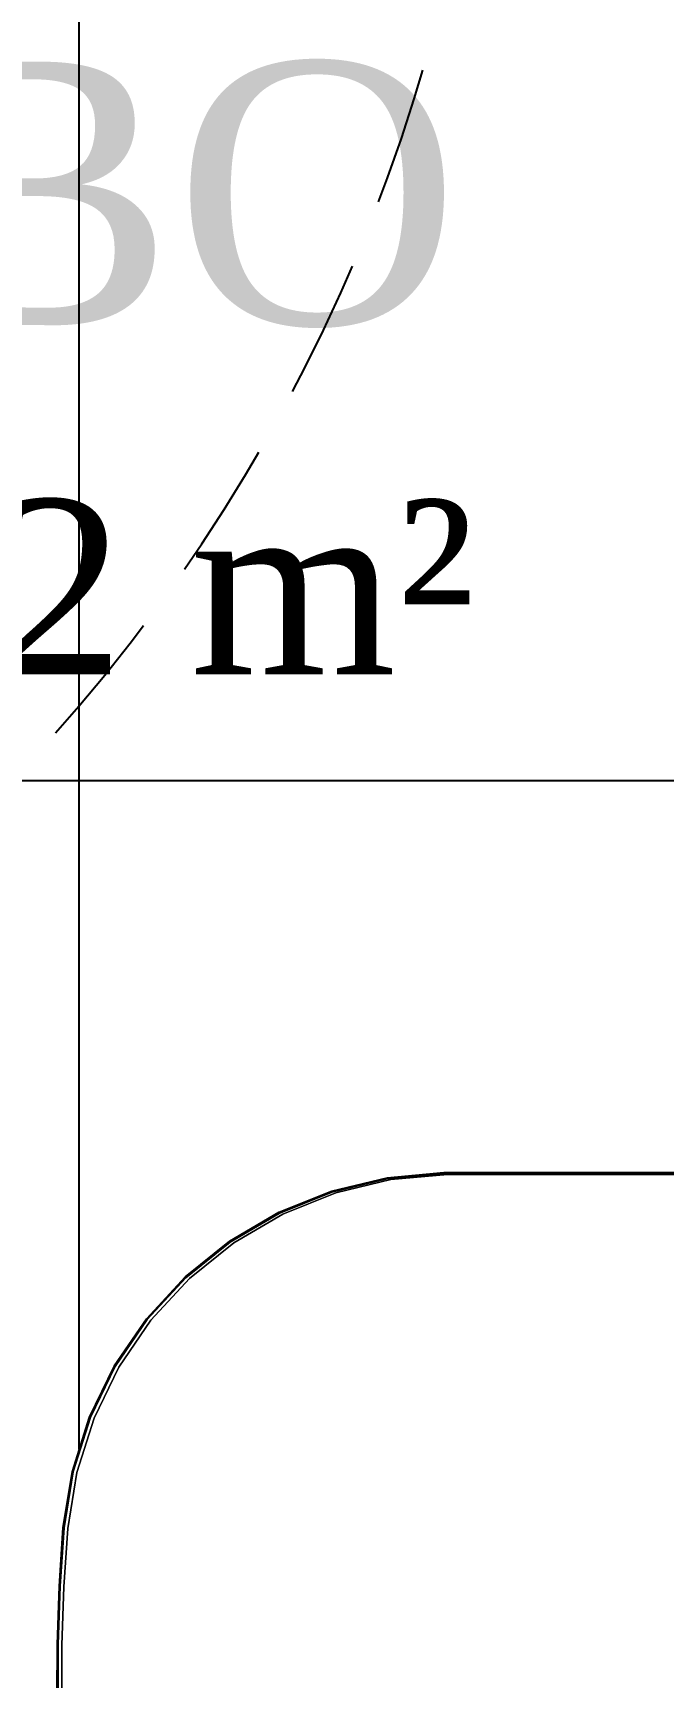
# Model space of a CAD drawing. Header units: millimetres. Extents: x 103208 to 171806, y -164 to 10038.
# Drawn here: x 109094.6 to 109123.4, y 7071 to 7146.2 of the extents above; entities that cross this region are included whole.
import ezdxf

# ---------------------------------------------------------------- set-up
doc = ezdxf.new("R2010")
doc.units = ezdxf.units.MM
doc.linetypes.add('HIDDEN', pattern=[9.525, 6.35, -3.175])
for name, color, linetype in [('ACESSORIOS', 2, 'Continuous'), ('Piso', 55, 'Continuous'), ('Portas-Projeção', 55, 'HIDDEN')]:
    doc.layers.add(name, color=color, linetype=linetype)
doc.layers.add('Moveis', color=1, linetype='Continuous', lineweight=9)
doc.styles.add('Valéria', font='romantic.ttf', dxfattribs={"height": 10})

msp = doc.modelspace()

# ---------------------------------------------------------------- hatches: boundary and pattern name
at = {"layer": 'Piso'}
h = msp.add_hatch(dxfattribs=at)
h.set_pattern_fill('ANSI37', color=256, scale=13.333333, angle=-45)
h.set_pattern_definition([(360, (-5584.31, 0), (3e-14, 42.333333), []), (90, (-5584.31, 0), (-42.333333, 3e-14), [])])
h.paths.add_polyline_path([(109095.70724, 7072.53175), (109095.79851, 7075.19891), (109095.98094, 7077.86139), (109096.39393, 7080.43647), (109097.17967, 7082.92327), (109098.32123, 7085.26814), (109099.01208, 7086.27779), (109024.17195, 7086.27779), (109023.9537, 7040.4907), (109173.952, 7039.77573), (109173.95394, 7040.18322), (109168.88034, 7040.18322), (109168.88034, 7040.21474), (109168.88034, 7042.3697), (109168.50817, 7042.62279), (109168.20521, 7042.98917), (109168.15479, 7043.08973), (109168.07314, 7043.21812), (109167.89677, 7043.7113), (109167.80608, 7044.34001), (109167.83023, 7044.34119), (109167.83023, 7060.80629), (109167.89677, 7061.26758), (109168.07314, 7061.76076), (109168.34514, 7062.18846), (109168.5677, 7062.38213), (109168.66852, 7062.49607), (109169.14438, 7062.71883), (109169.42953, 7062.74204), (109169.60138, 7062.76099), (109169.83528, 7062.486), (109169.88208, 7062.01685), (109169.625, 7061.68095), (109169.50182, 7061.72366), (109169.45173, 7061.71914), (109169.40564, 7061.71061), (109169.30514, 7061.66357), (109169.20663, 7061.5952), (109169.18814, 7061.575), (109169.10318, 7061.47225), (109169.02867, 7061.35509), (109168.97867, 7061.25804), (109168.9159, 7061.08575), (109168.87678, 7060.91459), (109168.86224, 7060.79215), (109168.85396, 7060.61801), (109168.85396, 7045.30322), (109173.97835, 7045.30322), (109174.0828, 7067.21856), (109173.81808, 7067.21856), (109173.81808, 7064.26797), (109173.76723, 7064.22895), (109173.60723, 7064.02043), (109173.26383, 7063.97522), (109170.62357, 7063.97522), (109170.23704, 7064.27182), (109170.19183, 7064.61522), (109170.19183, 7065.80868), (109167.98394, 7065.80868), (109167.6358, 7065.80868), (109167.6358, 7068.13522), (109165.07183, 7068.13522), (109165.07183, 7047.29221), (109113.93984, 7047.29221), (109113.571, 7047.31868), (109111.2831, 7047.45155), (109108.68002, 7048.00622), (109106.1891, 7048.94376), (109103.86631, 7050.2431), (109101.76383, 7051.87505), (109099.92892, 7053.80294), (109098.40279, 7055.98345), (109097.21975, 7058.36758), (109096.40638, 7060.90176), (109095.98094, 7063.52905), (109095.79851, 7066.19153), (109095.70724, 7068.85869), (109095.69583, 7070.19305)])
h.paths.add_polyline_path([(109110.8053, 7093.8674), (109113.40305, 7094.09823), (109165.07183, 7094.09823), (109165.07183, 7086.27779), (109174.17365, 7086.27779), (109174.2304, 7098.18278), (109124.23032, 7098.28527), (109124.55407, 7166.20822), (109121.16469, 7166.21517), (109121.15987, 7163.86231), (109115.55937, 7163.86231, -0.40372226), (109036.61042, 7087.7019), (109033.61042, 7087.7019), (109033.61042, 7091.7019), (109030.11042, 7091.7019), (109030.11042, 7090.2019, -0.39920184), (109029.19048, 7089.2019), (109027.11042, 7089.2019), (109026.11042, 7090.2019), (109025.96397, 7090.34835), (109025.61042, 7091.2019, -0.41421356), (109025.11042, 7091.7019), (109025.11042, 7094.2019, -0.41421356), (109025.61042, 7094.7019), (109025.96397, 7095.55546), (109027.11042, 7096.7019), (109029.11042, 7096.7019, -0.41421356), (109030.11042, 7095.7019), (109030.11042, 7094.2019), (109033.61042, 7094.2019), (109033.61042, 7164.69205), (109024.54571, 7164.69205), (109024.17195, 7086.27779), (109099.01208, 7086.27779), (109099.79396, 7087.42049), (109101.5661, 7089.33389), (109103.59942, 7090.96705), (109105.85003, 7092.28474), (109108.26939, 7093.25852)])
h.paths.add_polyline_path([(109115.55937, 7163.86231), (109115.69322, 7163.86231), (109115.69322, 7169.69205), (109034.6104, 7169.69205), (109033.6104, 7169.69205), (109033.6104, 7166.69205), (109036.61042, 7166.69205), (109036.61042, 7094.2019), (109040.11042, 7094.2019), (109040.11042, 7095.7019, -0.41421356), (109041.11042, 7096.7019), (109043.11042, 7096.7019), (109044.25687, 7095.55546), (109044.61042, 7094.7019, -0.41421356), (109045.11042, 7094.2019), (109045.11042, 7091.7019, -0.41421356), (109044.61042, 7091.2019), (109044.61042, 7094.7019), (109044.25687, 7095.55546), (109044.11042, 7095.7019), (109044.11042, 7090.2019), (109043.11042, 7089.2019), (109041.06629, 7089.2019, -0.40106095), (109040.11042, 7090.03391), (109040.11042, 7091.7019), (109036.61042, 7091.7019), (109036.61042, 7087.7019, 0.40372226)])
h.paths.add_polyline_path([(109036.60034, 7108.69263), (109116.55301, 7108.69263), (109116.55301, 7151.79388), (109036.60034, 7151.79388)], flags=25)

# ---------------------------------------------------------------- linework, layer by layer
at = {"layer": 'Moveis'}
for p, q in [((109108.26939, 7093.25852, -114808.76029), (109110.8053, 7093.8674, -114808.76029)), ((109110.814, 7093.81183, -114808.76029), (109108.28618, 7093.20484, -114808.76029)), ((109110.98153, 7093.78206, -114808.76029), (109108.4537, 7093.17507, -114808.76029)), ((109110.8053, 7093.8674, -114808.76029), (109113.40305, 7094.09823, -114808.76029)), ((109110.814, 7093.81183, -114808.76029), (109113.40347, 7094.04199, -114808.76029)), ((109110.98153, 7093.78206, -114808.76029), (109113.571, 7094.01221, -114808.76029)), ((109113.40305, 7094.09823, -114808.76029), (109165.07183, 7094.09823, -114808.76029)), ((109113.40347, 7094.04199, -114808.76029), (109165.07183, 7094.04199, -114808.76029)), ((109154.53419, 7094.01221, -114808.76029), (109113.571, 7094.01221, -114808.76029)), ((109105.85003, 7092.28474, -114808.76029), (109108.26939, 7093.25852, -114808.76029)), ((109105.87454, 7092.23411, -114808.76029), (109108.28618, 7093.20484, -114808.76029)), ((109108.4537, 7093.17507, -114808.76029), (109106.04206, 7092.20434, -114808.76029)), ((109103.59942, 7090.96705, -114808.76029), (109105.85003, 7092.28474, -114808.76029)), ((109103.63111, 7090.92059, -114808.76029), (109105.87454, 7092.23411, -114808.76029)), ((109103.79863, 7090.89081, -114808.76029), (109106.04206, 7092.20434, -114808.76029)), ((109101.5661, 7089.33389, -114808.76029), (109103.59942, 7090.96705, -114808.76029)), ((109103.63111, 7090.92059, -114808.76029), (109101.60429, 7089.2926, -114808.76029)), ((109103.79863, 7090.89081, -114808.76029), (109101.77182, 7089.26282, -114808.76029)), ((109099.79396, 7087.42049, -114808.76029), (109101.5661, 7089.33389, -114808.76029)), ((109099.83782, 7087.38527, -114808.76029), (109101.60429, 7089.2926, -114808.76029)), ((109100.00534, 7087.3555, -114808.76029), (109101.77182, 7089.26282, -114808.76029)), ((109098.32123, 7085.26814, -114808.76029), (109099.79396, 7087.42049, -114808.76029)), ((109099.83782, 7087.38527, -114808.76029), (109098.36979, 7085.23976, -114808.76029)), ((109100.00534, 7087.3555, -114808.76029), (109098.53731, 7085.20998, -114808.76029)), ((109097.17967, 7082.92327, -114808.76029), (109098.32123, 7085.26814, -114808.76029)), ((109097.23188, 7082.90235, -114808.76029), (109098.36979, 7085.23976, -114808.76029)), ((109098.53731, 7085.20998, -114808.76029), (109097.3994, 7082.87257, -114808.76029)), ((109096.39393, 7080.43647, -114808.76029), (109097.17967, 7082.92327, -114808.76029)), ((109096.44865, 7080.42346, -114808.76029), (109097.23188, 7082.90235, -114808.76029)), ((109096.61617, 7080.39369, -114808.76029), (109097.3994, 7082.87257, -114808.76029)), ((109095.98094, 7077.86139, -114808.76029), (109096.39393, 7080.43647, -114808.76029)), ((109096.44865, 7080.42346, -114808.76029), (109096.03698, 7077.85659, -114808.76029)), ((109096.61617, 7080.39369, -114808.76029), (109096.2045, 7077.82681, -114808.76029)), ((109095.79851, 7075.19891, -114808.76029), (109095.98094, 7077.86139, -114808.76029)), ((109095.85468, 7075.19603, -114808.76029), (109096.03698, 7077.85659, -114808.76029)), ((109096.0222, 7075.16625, -114808.76029), (109096.2045, 7077.82681, -114808.76029)), ((109095.70724, 7072.53175, -114808.76029), (109095.79851, 7075.19891, -114808.76029)), ((109095.85468, 7075.19603, -114808.76029), (109095.76347, 7072.53079, -114808.76029)), ((109095.93099, 7072.50101, -114808.76029), (109096.0222, 7075.16625, -114808.76029)), ((109095.69583, 7070.19305, -114808.76029), (109095.70724, 7072.53175, -114808.76029)), ((109095.76347, 7072.53079, -114808.76029), (109095.76347, 7068.85966, -114808.76029)), ((109095.93099, 7068.82988, -114808.76029), (109095.93099, 7072.50101, -114808.76029))]:
    msp.add_line(p, q, dxfattribs=at)
for points, invisible_edges in [([(109099.75651, 7119.91112, -114808.76029), (109099.79396, 7087.42049, -114808.76029), (109098.32123, 7085.26814, -114808.76029)], 13), ([(109099.75651, 7119.91112, -114808.76029), (109099.79396, 7087.42049, -114808.76029), (109098.32123, 7085.26814, -114808.76029)], 13), ([(109099.75651, 7119.91112, -114808.76029), (109099.79396, 7087.42049, -114808.76029), (109098.32123, 7085.26814, -114808.76029)], 13), ([(109099.75651, 7119.91112, -114808.76029), (109099.79396, 7087.42049, -114808.76029), (109098.32123, 7085.26814, -114808.76029)], 13), ([(109099.75651, 7119.91112, -114808.76029), (109099.79396, 7087.42049, -114808.76029), (109098.32123, 7085.26814, -114808.76029)], 13), ([(109099.79396, 7087.42049, -114808.76029), (109100.31412, 7119.91112, -114808.76029), (109101.5661, 7089.33389, -114808.76029)], 3), ([(109099.79396, 7087.42049, -114808.76029), (109100.31412, 7119.91112, -114808.76029), (109101.5661, 7089.33389, -114808.76029)], 3), ([(109099.79396, 7087.42049, -114808.76029), (109100.31412, 7119.91112, -114808.76029), (109101.5661, 7089.33389, -114808.76029)], 3), ([(109099.79396, 7087.42049, -114808.76029), (109100.31412, 7119.91112, -114808.76029), (109101.5661, 7089.33389, -114808.76029)], 3), ([(109099.79396, 7087.42049, -114808.76029), (109100.31412, 7119.91112, -114808.76029), (109101.5661, 7089.33389, -114808.76029)], 3), ([(109101.5661, 7089.33389, -114808.76029), (109102.23259, 7120.42952, -114808.76029), (109103.59942, 7090.96705, -114808.76029)], 3), ([(109101.5661, 7089.33389, -114808.76029), (109102.23259, 7120.42952, -114808.76029), (109103.59942, 7090.96705, -114808.76029)], 3), ([(109101.5661, 7089.33389, -114808.76029), (109102.23259, 7120.42952, -114808.76029), (109103.59942, 7090.96705, -114808.76029)], 3), ([(109101.5661, 7089.33389, -114808.76029), (109102.23259, 7120.42952, -114808.76029), (109103.59942, 7090.96705, -114808.76029)], 3), ([(109101.5661, 7089.33389, -114808.76029), (109102.23259, 7120.42952, -114808.76029), (109103.59942, 7090.96705, -114808.76029)], 3), ([(109102.23259, 7120.47739, -114808.76029), (109110.8053, 7093.8674, -114808.76029), (109108.26939, 7093.25852, -114808.76029)], 13), ([(109102.23259, 7120.47739, -114808.76029), (109108.26939, 7093.25852, -114808.76029), (109105.85003, 7092.28474, -114808.76029)], 13), ([(109102.23259, 7120.47739, -114808.76029), (109105.85003, 7092.28474, -114808.76029), (109103.59942, 7090.96705, -114808.76029)], 13), ([(109102.23259, 7120.47739, -114808.76029), (109110.8053, 7093.8674, -114808.76029), (109108.26939, 7093.25852, -114808.76029)], 13), ([(109102.23259, 7120.47739, -114808.76029), (109108.26939, 7093.25852, -114808.76029), (109105.85003, 7092.28474, -114808.76029)], 13), ([(109102.23259, 7120.47739, -114808.76029), (109105.85003, 7092.28474, -114808.76029), (109103.59942, 7090.96705, -114808.76029)], 13), ([(109102.23259, 7120.47739, -114808.76029), (109110.8053, 7093.8674, -114808.76029), (109108.26939, 7093.25852, -114808.76029)], 13), ([(109102.23259, 7120.47739, -114808.76029), (109108.26939, 7093.25852, -114808.76029), (109105.85003, 7092.28474, -114808.76029)], 13), ([(109102.23259, 7120.47739, -114808.76029), (109105.85003, 7092.28474, -114808.76029), (109103.59942, 7090.96705, -114808.76029)], 13), ([(109102.23259, 7120.47739, -114808.76029), (109110.8053, 7093.8674, -114808.76029), (109108.26939, 7093.25852, -114808.76029)], 13), ([(109102.23259, 7120.47739, -114808.76029), (109108.26939, 7093.25852, -114808.76029), (109105.85003, 7092.28474, -114808.76029)], 13), ([(109102.23259, 7120.47739, -114808.76029), (109105.85003, 7092.28474, -114808.76029), (109103.59942, 7090.96705, -114808.76029)], 13), ([(109102.23259, 7120.47739, -114808.76029), (109110.8053, 7093.8674, -114808.76029), (109108.26939, 7093.25852, -114808.76029)], 13), ([(109102.23259, 7120.47739, -114808.76029), (109108.26939, 7093.25852, -114808.76029), (109105.85003, 7092.28474, -114808.76029)], 13), ([(109102.23259, 7120.47739, -114808.76029), (109105.85003, 7092.28474, -114808.76029), (109103.59942, 7090.96705, -114808.76029)], 13), ([(109111.67427, 7119.93032, -114808.76029), (109113.40305, 7094.09823, -114808.76029), (109110.8053, 7093.8674, -114808.76029)], 13), ([(109111.67427, 7119.93032, -114808.76029), (109113.40305, 7094.09823, -114808.76029), (109110.8053, 7093.8674, -114808.76029)], 13), ([(109111.67427, 7119.93032, -114808.76029), (109113.40305, 7094.09823, -114808.76029), (109110.8053, 7093.8674, -114808.76029)], 13), ([(109111.67427, 7119.93032, -114808.76029), (109113.40305, 7094.09823, -114808.76029), (109110.8053, 7093.8674, -114808.76029)], 13), ([(109111.67427, 7119.93032, -114808.76029), (109113.40305, 7094.09823, -114808.76029), (109110.8053, 7093.8674, -114808.76029)], 13), ([(109095.61956, 7119.66224, -114808.76029), (109095.70724, 7072.53175, -114808.76029), (109095.69583, 7070.19305, -114808.76029)], 13), ([(109095.61956, 7119.66224, -114808.76029), (109095.70724, 7072.53175, -114808.76029), (109095.69583, 7070.19305, -114808.76029)], 13), ([(109095.61956, 7119.66224, -114808.76029), (109095.70724, 7072.53175, -114808.76029), (109095.69583, 7070.19305, -114808.76029)], 13), ([(109095.61956, 7119.66224, -114808.76029), (109095.70724, 7072.53175, -114808.76029), (109095.69583, 7070.19305, -114808.76029)], 13), ([(109095.61956, 7119.66224, -114808.76029), (109095.70724, 7072.53175, -114808.76029), (109095.69583, 7070.19305, -114808.76029)], 13), ([(109095.71779, 7119.64793, -114808.76029), (109095.79851, 7075.19891, -114808.76029), (109095.70724, 7072.53175, -114808.76029)], 13), ([(109095.71779, 7119.64793, -114808.76029), (109095.79851, 7075.19891, -114808.76029), (109095.70724, 7072.53175, -114808.76029)], 13), ([(109095.71779, 7119.64793, -114808.76029), (109095.79851, 7075.19891, -114808.76029), (109095.70724, 7072.53175, -114808.76029)], 13), ([(109095.71779, 7119.64793, -114808.76029), (109095.79851, 7075.19891, -114808.76029), (109095.70724, 7072.53175, -114808.76029)], 13), ([(109095.71779, 7119.64793, -114808.76029), (109095.79851, 7075.19891, -114808.76029), (109095.70724, 7072.53175, -114808.76029)], 13), ([(109095.9144, 7119.62101, -114808.76029), (109095.98094, 7077.86139, -114808.76029), (109095.79851, 7075.19891, -114808.76029)], 13), ([(109095.9144, 7119.62101, -114808.76029), (109095.98094, 7077.86139, -114808.76029), (109095.79851, 7075.19891, -114808.76029)], 13), ([(109095.9144, 7119.62101, -114808.76029), (109095.98094, 7077.86139, -114808.76029), (109095.79851, 7075.19891, -114808.76029)], 13), ([(109095.9144, 7119.62101, -114808.76029), (109095.98094, 7077.86139, -114808.76029), (109095.79851, 7075.19891, -114808.76029)], 13), ([(109095.9144, 7119.62101, -114808.76029), (109095.98094, 7077.86139, -114808.76029), (109095.79851, 7075.19891, -114808.76029)], 13), ([(109096.30811, 7119.57398, -114808.76029), (109096.39393, 7080.43647, -114808.76029), (109095.98094, 7077.86139, -114808.76029)], 13), ([(109096.30811, 7119.57398, -114808.76029), (109096.39393, 7080.43647, -114808.76029), (109095.98094, 7077.86139, -114808.76029)], 13), ([(109096.30811, 7119.57398, -114808.76029), (109096.39393, 7080.43647, -114808.76029), (109095.98094, 7077.86139, -114808.76029)], 13), ([(109096.30811, 7119.57398, -114808.76029), (109096.39393, 7080.43647, -114808.76029), (109095.98094, 7077.86139, -114808.76029)], 13), ([(109096.30811, 7119.57398, -114808.76029), (109096.39393, 7080.43647, -114808.76029), (109095.98094, 7077.86139, -114808.76029)], 13), ([(109097.09672, 7119.50278, -114808.76029), (109097.17967, 7082.92327, -114808.76029), (109096.39393, 7080.43647, -114808.76029)], 13), ([(109097.09672, 7119.50278, -114808.76029), (109097.17967, 7082.92327, -114808.76029), (109096.39393, 7080.43647, -114808.76029)], 13), ([(109097.09672, 7119.50278, -114808.76029), (109097.17967, 7082.92327, -114808.76029), (109096.39393, 7080.43647, -114808.76029)], 13), ([(109097.09672, 7119.50278, -114808.76029), (109097.17967, 7082.92327, -114808.76029), (109096.39393, 7080.43647, -114808.76029)], 13), ([(109097.09672, 7119.50278, -114808.76029), (109097.17967, 7082.92327, -114808.76029), (109096.39393, 7080.43647, -114808.76029)], 13), ([(109098.28212, 7119.47125, -114808.76029), (109098.32123, 7085.26814, -114808.76029), (109097.17967, 7082.92327, -114808.76029)], 13), ([(109098.28212, 7119.47125, -114808.76029), (109098.32123, 7085.26814, -114808.76029), (109097.17967, 7082.92327, -114808.76029)], 13), ([(109098.28212, 7119.47125, -114808.76029), (109098.32123, 7085.26814, -114808.76029), (109097.17967, 7082.92327, -114808.76029)], 13), ([(109098.28212, 7119.47125, -114808.76029), (109098.32123, 7085.26814, -114808.76029), (109097.17967, 7082.92327, -114808.76029)], 13), ([(109098.28212, 7119.47125, -114808.76029), (109098.32123, 7085.26814, -114808.76029), (109097.17967, 7082.92327, -114808.76029)], 13), ([(109163.66383, 7095.51739, -114808.76029), (109165.07183, 7094.09823, -114808.76029), (109113.40305, 7094.09823, -114808.76029)], 13), ([(109163.66383, 7095.51739, -114808.76029), (109165.07183, 7094.09823, -114808.76029), (109113.40305, 7094.09823, -114808.76029)], 13), ([(109163.66383, 7095.51739, -114808.76029), (109165.07183, 7094.09823, -114808.76029), (109113.40305, 7094.09823, -114808.76029)], 13), ([(109163.66383, 7095.51739, -114808.76029), (109165.07183, 7094.09823, -114808.76029), (109113.40305, 7094.09823, -114808.76029)], 13), ([(109163.66383, 7095.51739, -114808.76029), (109165.07183, 7094.09823, -114808.76029), (109113.40305, 7094.09823, -114808.76029)], 13), ([(109110.8053, 7093.8674, -114808.76029), (109108.28618, 7093.20484, -114808.76029), (109108.26939, 7093.25852, -114808.76029)], 3), ([(109110.8053, 7093.8674, -114808.76029), (109110.814, 7093.81183, -114808.76029), (109108.28618, 7093.20484, -114808.76029)], 13), ([(109110.814, 7093.81183, -114808.76029), (109108.4537, 7093.17507, -114808.76029), (109108.28618, 7093.20484, -114808.76029)], 3), ([(109110.814, 7093.81183, -114808.76029), (109110.98153, 7093.78206, -114808.76029), (109108.4537, 7093.17507, -114808.76029)], 13), ([(109110.98153, 7093.78206, -114808.76029), (109110.98153, 7047.54883, -114808.76029), (109108.4537, 7093.17507, -114808.76029)], 3), ([(109113.40305, 7094.09823, -114808.76029), (109110.814, 7093.81183, -114808.76029), (109110.8053, 7093.8674, -114808.76029)], 3), ([(109113.40305, 7094.09823, -114808.76029), (109113.40347, 7094.04199, -114808.76029), (109110.814, 7093.81183, -114808.76029)], 13), ([(109113.40347, 7094.04199, -114808.76029), (109110.98153, 7093.78206, -114808.76029), (109110.814, 7093.81183, -114808.76029)], 3), ([(109113.40347, 7094.04199, -114808.76029), (109113.571, 7094.01221, -114808.76029), (109110.98153, 7093.78206, -114808.76029)], 13), ([(109113.571, 7094.01221, -114808.76029), (109113.571, 7047.31868, -114808.76029), (109110.98153, 7093.78206, -114808.76029)], 3), ([(109110.98153, 7093.78206, -114808.76029), (109113.571, 7047.31868, -114808.76029), (109111.77818, 7047.47802, -114808.76029)], 13), ([(109110.98153, 7093.78206, -114808.76029), (109111.77818, 7047.47802, -114808.76029), (109111.17756, 7047.53141, -114808.76029)], 13), ([(109110.98153, 7093.78206, -114808.76029), (109111.17756, 7047.53141, -114808.76029), (109110.98153, 7047.54883, -114808.76029)], 13), ([(109165.07183, 7094.09823, -114808.76029), (109113.40347, 7094.04199, -114808.76029), (109113.40305, 7094.09823, -114808.76029)], 3), ([(109165.07183, 7094.04199, -114808.76029), (109154.53419, 7094.01221, -114808.76029), (109113.40347, 7094.04199, -114808.76029)], 3), ([(109113.40347, 7094.04199, -114808.76029), (109154.53419, 7094.01221, -114808.76029), (109113.571, 7094.01221, -114808.76029)], 13), ([(109154.53419, 7094.01221, -114808.76029), (109154.37424, 7047.54171, -114808.76029), (109113.571, 7094.01221, -114808.76029)], 3), ([(109113.571, 7094.01221, -114808.76029), (109154.37424, 7047.54171, -114808.76029), (109154.11568, 7047.34845, -114808.76029)], 13), ([(109113.571, 7094.01221, -114808.76029), (109154.11568, 7047.34845, -114808.76029), (109154.07584, 7047.31868, -114808.76029)], 13), ([(109113.571, 7094.01221, -114808.76029), (109154.07584, 7047.31868, -114808.76029), (109113.571, 7047.31868, -114808.76029)], 13), ([(109108.26939, 7093.25852, -114808.76029), (109105.87454, 7092.23411, -114808.76029), (109105.85003, 7092.28474, -114808.76029)], 3), ([(109108.26939, 7093.25852, -114808.76029), (109108.28618, 7093.20484, -114808.76029), (109105.87454, 7092.23411, -114808.76029)], 13), ([(109108.28618, 7093.20484, -114808.76029), (109106.04206, 7092.20434, -114808.76029), (109105.87454, 7092.23411, -114808.76029)], 3), ([(109108.28618, 7093.20484, -114808.76029), (109108.4537, 7093.17507, -114808.76029), (109106.04206, 7092.20434, -114808.76029)], 13), ([(109108.4537, 7093.17507, -114808.76029), (109108.4537, 7048.15582, -114808.76029), (109106.04206, 7092.20434, -114808.76029)], 3), ([(109108.4537, 7093.17507, -114808.76029), (109110.98153, 7047.54883, -114808.76029), (109110.08199, 7047.76483, -114808.76029)], 13), ([(109108.4537, 7093.17507, -114808.76029), (109110.08199, 7047.76483, -114808.76029), (109108.4537, 7048.15582, -114808.76029)], 13), ([(109105.85003, 7092.28474, -114808.76029), (109103.63111, 7090.92059, -114808.76029), (109103.59942, 7090.96705, -114808.76029)], 3), ([(109105.85003, 7092.28474, -114808.76029), (109105.87454, 7092.23411, -114808.76029), (109103.63111, 7090.92059, -114808.76029)], 13), ([(109105.87454, 7092.23411, -114808.76029), (109103.79863, 7090.89081, -114808.76029), (109103.63111, 7090.92059, -114808.76029)], 3), ([(109105.87454, 7092.23411, -114808.76029), (109106.04206, 7092.20434, -114808.76029), (109103.79863, 7090.89081, -114808.76029)], 13), ([(109106.04206, 7092.20434, -114808.76029), (109106.04206, 7049.12655, -114808.76029), (109103.79863, 7090.89081, -114808.76029)], 3), ([(109106.04206, 7092.20434, -114808.76029), (109108.4537, 7048.15582, -114808.76029), (109106.04206, 7049.12655, -114808.76029)], 13), ([(109103.59942, 7090.96705, -114808.76029), (109101.60429, 7089.2926, -114808.76029), (109101.5661, 7089.33389, -114808.76029)], 3), ([(109103.59942, 7090.96705, -114808.76029), (109103.63111, 7090.92059, -114808.76029), (109101.60429, 7089.2926, -114808.76029)], 13), ([(109103.63111, 7090.92059, -114808.76029), (109101.77182, 7089.26282, -114808.76029), (109101.60429, 7089.2926, -114808.76029)], 3), ([(109103.63111, 7090.92059, -114808.76029), (109103.79863, 7090.89081, -114808.76029), (109101.77182, 7089.26282, -114808.76029)], 13), ([(109103.79863, 7090.89081, -114808.76029), (109103.79863, 7050.44008, -114808.76029), (109101.77182, 7089.26282, -114808.76029)], 3), ([(109103.79863, 7090.89081, -114808.76029), (109106.04206, 7049.12655, -114808.76029), (109103.79863, 7050.44008, -114808.76029)], 13), ([(109101.5661, 7089.33389, -114808.76029), (109099.83782, 7087.38527, -114808.76029), (109099.79396, 7087.42049, -114808.76029)], 3), ([(109101.5661, 7089.33389, -114808.76029), (109101.60429, 7089.2926, -114808.76029), (109099.83782, 7087.38527, -114808.76029)], 13), ([(109101.60429, 7089.2926, -114808.76029), (109100.00534, 7087.3555, -114808.76029), (109099.83782, 7087.38527, -114808.76029)], 3), ([(109101.60429, 7089.2926, -114808.76029), (109101.77182, 7089.26282, -114808.76029), (109100.00534, 7087.3555, -114808.76029)], 13), ([(109101.77182, 7089.26282, -114808.76029), (109101.77182, 7052.06807, -114808.76029), (109100.00534, 7087.3555, -114808.76029)], 3), ([(109101.77182, 7089.26282, -114808.76029), (109103.79863, 7050.44008, -114808.76029), (109101.77182, 7052.06807, -114808.76029)], 13), ([(109099.79396, 7087.42049, -114808.76029), (109098.36979, 7085.23976, -114808.76029), (109098.32123, 7085.26814, -114808.76029)], 3), ([(109099.79396, 7087.42049, -114808.76029), (109099.83782, 7087.38527, -114808.76029), (109098.36979, 7085.23976, -114808.76029)], 13), ([(109099.83782, 7087.38527, -114808.76029), (109098.53731, 7085.20998, -114808.76029), (109098.36979, 7085.23976, -114808.76029)], 3), ([(109099.83782, 7087.38527, -114808.76029), (109100.00534, 7087.3555, -114808.76029), (109098.53731, 7085.20998, -114808.76029)], 13), ([(109100.00534, 7087.3555, -114808.76029), (109100.00534, 7053.97539, -114808.76029), (109098.53731, 7085.20998, -114808.76029)], 3), ([(109100.00534, 7087.3555, -114808.76029), (109101.77182, 7052.06807, -114808.76029), (109100.00534, 7053.97539, -114808.76029)], 13), ([(109098.32123, 7085.26814, -114808.76029), (109097.23188, 7082.90235, -114808.76029), (109097.17967, 7082.92327, -114808.76029)], 3), ([(109098.32123, 7085.26814, -114808.76029), (109098.36979, 7085.23976, -114808.76029), (109097.23188, 7082.90235, -114808.76029)], 13), ([(109098.36979, 7085.23976, -114808.76029), (109097.3994, 7082.87257, -114808.76029), (109097.23188, 7082.90235, -114808.76029)], 3), ([(109098.36979, 7085.23976, -114808.76029), (109098.53731, 7085.20998, -114808.76029), (109097.3994, 7082.87257, -114808.76029)], 13), ([(109098.53731, 7085.20998, -114808.76029), (109098.53731, 7056.1209, -114808.76029), (109097.3994, 7082.87257, -114808.76029)], 3), ([(109098.53731, 7085.20998, -114808.76029), (109100.00534, 7053.97539, -114808.76029), (109098.53731, 7056.1209, -114808.76029)], 13), ([(109097.17967, 7082.92327, -114808.76029), (109096.44865, 7080.42346, -114808.76029), (109096.39393, 7080.43647, -114808.76029)], 3), ([(109097.17967, 7082.92327, -114808.76029), (109097.23188, 7082.90235, -114808.76029), (109096.44865, 7080.42346, -114808.76029)], 13), ([(109097.23188, 7082.90235, -114808.76029), (109096.61617, 7080.39369, -114808.76029), (109096.44865, 7080.42346, -114808.76029)], 3), ([(109097.23188, 7082.90235, -114808.76029), (109097.3994, 7082.87257, -114808.76029), (109096.61617, 7080.39369, -114808.76029)], 13), ([(109097.3994, 7082.87257, -114808.76029), (109097.3994, 7058.45832, -114808.76029), (109096.61617, 7080.39369, -114808.76029)], 3), ([(109097.3994, 7082.87257, -114808.76029), (109098.53731, 7056.1209, -114808.76029), (109097.3994, 7058.45832, -114808.76029)], 13), ([(109096.39393, 7080.43647, -114808.76029), (109096.03698, 7077.85659, -114808.76029), (109095.98094, 7077.86139, -114808.76029)], 3), ([(109096.39393, 7080.43647, -114808.76029), (109096.44865, 7080.42346, -114808.76029), (109096.03698, 7077.85659, -114808.76029)], 13), ([(109096.44865, 7080.42346, -114808.76029), (109096.2045, 7077.82681, -114808.76029), (109096.03698, 7077.85659, -114808.76029)], 3), ([(109096.44865, 7080.42346, -114808.76029), (109096.61617, 7080.39369, -114808.76029), (109096.2045, 7077.82681, -114808.76029)], 13), ([(109096.61617, 7080.39369, -114808.76029), (109096.61617, 7060.9372, -114808.76029), (109096.2045, 7077.82681, -114808.76029)], 3), ([(109096.61617, 7080.39369, -114808.76029), (109097.3994, 7058.45832, -114808.76029), (109096.61617, 7060.9372, -114808.76029)], 13), ([(109095.98094, 7077.86139, -114808.76029), (109095.85468, 7075.19603, -114808.76029), (109095.79851, 7075.19891, -114808.76029)], 3), ([(109095.98094, 7077.86139, -114808.76029), (109096.03698, 7077.85659, -114808.76029), (109095.85468, 7075.19603, -114808.76029)], 13), ([(109096.03698, 7077.85659, -114808.76029), (109096.0222, 7075.16625, -114808.76029), (109095.85468, 7075.19603, -114808.76029)], 3), ([(109096.03698, 7077.85659, -114808.76029), (109096.2045, 7077.82681, -114808.76029), (109096.0222, 7075.16625, -114808.76029)], 13), ([(109096.2045, 7077.82681, -114808.76029), (109096.2045, 7063.50408, -114808.76029), (109096.0222, 7075.16625, -114808.76029)], 3), ([(109096.2045, 7077.82681, -114808.76029), (109096.61617, 7060.9372, -114808.76029), (109096.2045, 7063.50408, -114808.76029)], 13), ([(109095.79851, 7075.19891, -114808.76029), (109095.76347, 7072.53079, -114808.76029), (109095.70724, 7072.53175, -114808.76029)], 3), ([(109095.79851, 7075.19891, -114808.76029), (109095.85468, 7075.19603, -114808.76029), (109095.76347, 7072.53079, -114808.76029)], 13), ([(109095.85468, 7075.19603, -114808.76029), (109095.85468, 7066.19442, -114808.76029), (109095.76347, 7072.53079, -114808.76029)], 3), ([(109095.85468, 7075.19603, -114808.76029), (109096.0222, 7075.16625, -114808.76029), (109095.93099, 7072.50101, -114808.76029)], 13), ([(109096.0222, 7075.16625, -114808.76029), (109096.0222, 7066.16464, -114808.76029), (109095.93099, 7068.82988, -114808.76029)], 13), ([(109096.0222, 7075.16625, -114808.76029), (109095.93099, 7068.82988, -114808.76029), (109095.93099, 7072.50101, -114808.76029)], 1), ([(109096.0222, 7075.16625, -114808.76029), (109096.2045, 7063.50408, -114808.76029), (109096.0222, 7066.16464, -114808.76029)], 13), ([(109095.70724, 7072.53175, -114808.76029), (109095.70724, 7068.85869, -114808.76029), (109095.69583, 7070.19305, -114808.76029)], 1), ([(109095.70724, 7072.53175, -114808.76029), (109095.76347, 7072.53079, -114808.76029), (109095.76347, 7068.85966, -114808.76029)], 13), ([(109095.76347, 7072.53079, -114808.76029), (109095.85468, 7066.19442, -114808.76029), (109095.76347, 7068.85966, -114808.76029)], 1), ([(109095.93099, 7068.82988, -114808.76029), (109095.85468, 7066.19442, -114808.76029), (109095.93099, 7072.50101, -114808.76029)], 3)]:
    msp.add_3dface(points, dxfattribs=dict(at, invisible_edges=invisible_edges))
at = {"layer": 'Portas-Projeção'}
msp.add_arc((109036.61042, 7166.7019, -114808.76029), 79, 270, 358.2477844, dxfattribs=at)

# ---------------------------------------------------------------- texts
at = {"layer": 'ACESSORIOS', "insert": (109076.39029, 7144.88855, -134458.76029), "char_height": 12, "attachment_point": 2, "style": 'Valéria'}
msp.add_mtext('LAVABO\\P{\\H0.6667x;ÁREA = 3,2 m²}', dxfattribs=at)

doc.saveas('drawing.dxf')
